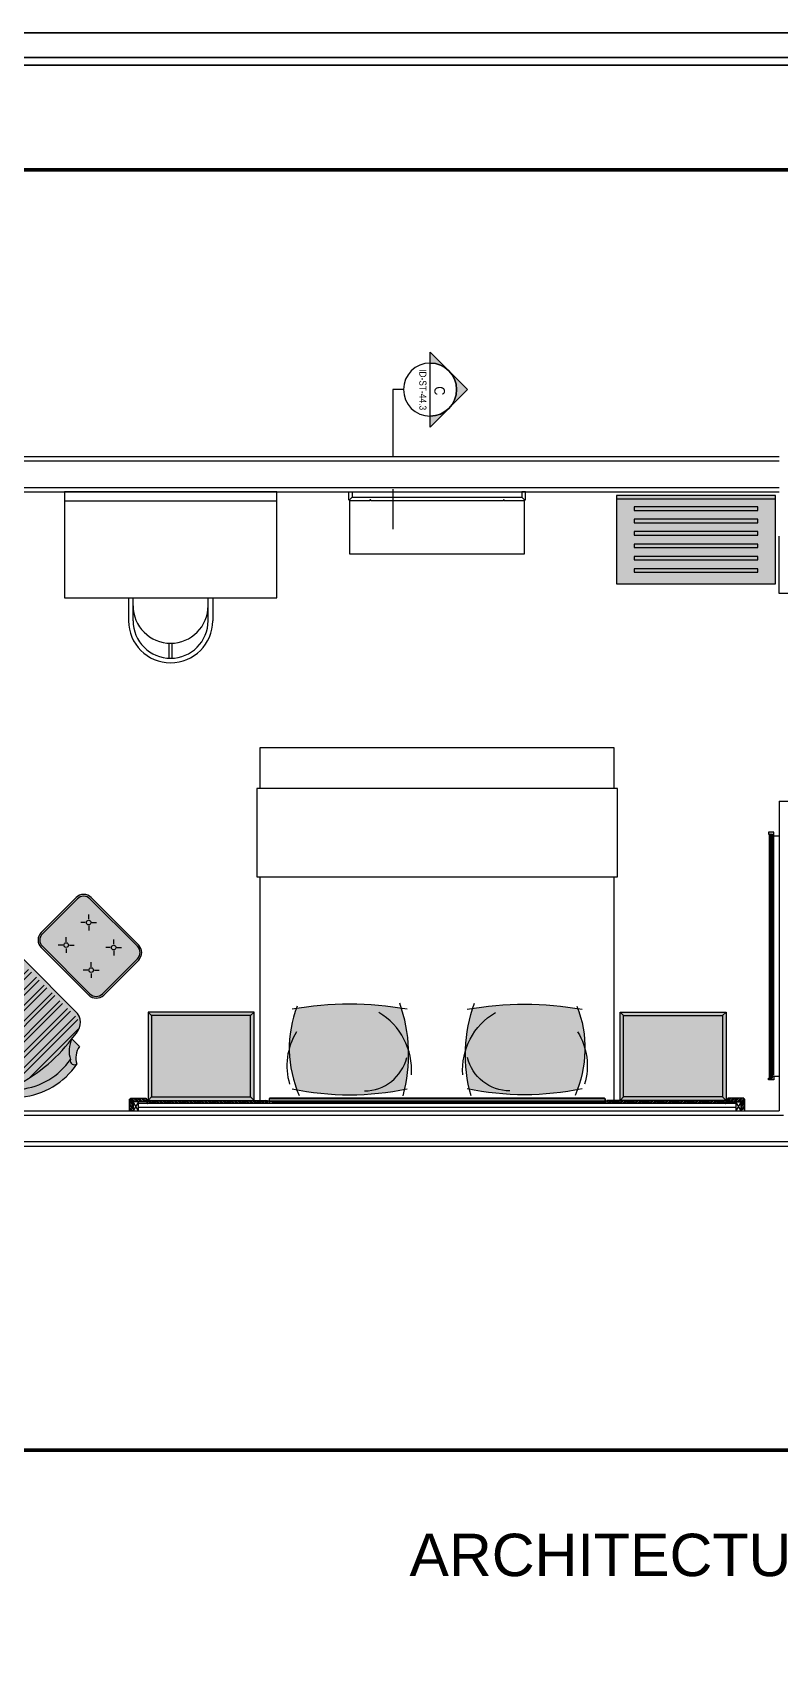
# Model space of a CAD drawing. Header units: centimetres. Extents: x -3207095 to 15275363, y -32656 to 4798027.
# Drawn here: x 707203 to 707836, y 4439140 to 4440533 of the extents above; entities that cross this region are included whole.
import ezdxf
from ezdxf.enums import TextEntityAlignment as Align

# ---------------------------------------------------------------- set-up
doc = ezdxf.new("R2010")
doc.units = ezdxf.units.CM
for name, pattern in [('DUZ', [500, 500]), ('HIDDEN', [0.375, 0.25, -0.125]), ('HIDDEN2', [0.1875, 0.125, -0.0625])]:
    doc.linetypes.add(name, pattern=pattern)
doc.layers.get('0').update_dxf_attribs({"color": 1, "linetype": 'DUZ'})
for name, color, linetype in [('a-kesit', 1, 'Continuous'), ('a_cam', 161, 'Continuous'), ('a_duvar_alcipan', 2, 'Continuous'), ('a_mobilya_tarama', 253, 'Continuous'), ('a_rehber', 253, 'Continuous'), ('a_yazi', 105, 'Continuous')]:
    doc.layers.add(name, color=color, linetype=linetype)
doc.layers.add('DUVAR', color=7, linetype='Continuous', lineweight=35)
doc.styles.add('ARIEL20S', font='arial.ttf')
doc.styles.add('STANDART1', font='arial.ttf')

# ---------------------------------------------------------------- blocks, each defined once
blk = doc.blocks.new('a_bavulluk')
at = {"true_color": 0xffffff}
blk.add_hatch(color=7, dxfattribs=at).paths.add_polyline_path([(0, 500), (0, 0), (900, 0), (900, 500)])
blk.add_line((0, 480), (900, 480))
for points in [[(0, 500), (0, 0), (900, 0), (900, 500)], [(100, 435), (100, 415), (800, 415), (800, 435)], [(100, 365), (100, 345), (800, 345), (800, 365)], [(100, 295), (100, 275), (800, 275), (800, 295)], [(100, 225), (100, 205), (800, 205), (800, 225)], [(100, 155), (100, 135), (800, 135), (800, 155)], [(100, 85), (100, 65), (800, 65), (800, 85)]]:
    blk.add_lwpolyline(points, close=True)
blk = doc.blocks.new('a_yastik')
blk.add_hatch(color=255).paths.add_polyline_path([(30.7, -312.1, 0.132992), (488.8, -293.5, 0.08378), (487.5, 301.3, 0.181633), (28, 298.1, 0.096048)])
for centre, radius, start, end in [((261.9, -312), 653.4, 68.49311, 113.94302), ((1603, 0), 1603, 168.30224, 191.69776), ((164.2, -5.7), 360.6, 57.95786, 106.86623), ((-1274, 0), 1787.1, 349.52198, 10.47802), ((270.1, -81.8), 248.6, 180.4506, 256.27726), ((141.4, 24.5), 374.8, 265.66985, 329.59378), ((225.3, 543.2), 877.2, 254.75579, 289.5235)]:
    blk.add_arc(centre, radius, start, end)
blk = doc.blocks.new('a_yatak')
for points in [[(-400, -230.8), (-400, 0), (1600, 0), (1600, -230.8)], [(1600, -730.8), (1600, -2000), (-400, -2000), (-400, -730.8)]]:
    blk.add_lwpolyline(points)
blk.add_lwpolyline([(1620, -230.8), (-420, -230.8), (-420, -730.8), (1620, -730.8)], close=True)
at = {"rotation": 90}
blk.add_blockref('a_yastik', (105.1, -1964), dxfattribs=at)
at = {"xscale": -1, "rotation": 270}
blk.add_blockref('a_yastik', (1094.9, -1964), dxfattribs=at)
blk = doc.blocks.new('a_koltuk_plan1')
at = {"true_color": 0xffffff}
h = blk.add_hatch(color=7, dxfattribs=at)
h.paths.add_polyline_path([(-298.4, 595), (-360.8, 594.5, -0.253917), (-419.9, 514.3, 0.677377), (-375.6, 506, 0.17987)])
h.paths.add_polyline_path([(-298.4, 595, -0.17987), (-375.6, 506, 0.239537), (-276.4, 167.4), (-261, 181.9, -0.116735)])
h.paths.add_polyline_path([(-375.6, 506, -0.677377), (-419.9, 514.3, 0.463909), (-0.9, 0, 0.463909), (418, 514.3, -0.677377), (373.8, 506, -0.46326), (-0.9, 45, -0.46326)])
h.paths.add_polyline_path([(373.8, 506, -0.17987), (296.6, 595, -0.116735), (259.1, 181.9), (274.5, 167.4, 0.239537)])
h.paths.add_polyline_path([(358.9, 594.5), (296.6, 595, 0.17987), (373.8, 506, 0.677377), (418, 514.3, -0.253917)])
h.paths.add_polyline_path([(218.1, 720), (-219.9, 720, 0.382037), (-294.7, 618.8, 0.123504), (-261, 181.9, -0.070574), (259.1, 181.9, 0.123504), (292.9, 618.8, 0.382037)])
h.paths.add_polyline_path([(274.5, 167.4), (259.1, 181.9, 0.070574), (-261, 181.9), (-276.4, 167.4, 0.201377), (-0.9, 45, 0.201377)], flags=17)
h = blk.add_hatch()
h.set_pattern_fill('STEEL', color=256, scale=500, angle=45, style=0)
h.set_pattern_definition([(90, (-22.46, 3893.58), (-62.5, 1e-14), []), (90, (-44.556, 3915.68), (-62.5, 1e-14), [])])
h.paths.add_polyline_path([(263.8, 196.4, 0.119215), (292.9, 618.8, 0.436883), (218.1, 699.5), (-219.9, 699.5, 0.436883), (-294.7, 618.8, 0.119215), (-265.7, 196.4, -0.071281)])
h.paths.add_polyline_path([(-274, 164.8, 0.199036), (-0.9, 45, 0.199036), (272.1, 164.8, 0.074753)])
for p, q in [((218.1, 720), (-219.9, 720)), ((-360.4, 594.5), (-298.4, 595)), ((358.5, 594.5), (296.6, 595)), ((-261, 181.9), (-276.4, 167.4)), ((259.1, 181.9), (274.5, 167.4))]:
    blk.add_line(p, q)
for centre, radius, start, end in [((-200.7, 627.6), 94.4, 101.73036, 185.36517), ((198.9, 627.6), 94.4, 354.63483, 78.26964), ((-464.2, 608.8), 104.5, 295.13714, 352.12776), ((-456.8, 654.3), 169.1, 298.67966, 339.46678), ((593, 467.6), 900.5, 170.33396, 198.49647), ((-594.9, 467.6), 900.5, 341.50353, 9.66604), ((454.9, 654.3), 169.1, 200.53322, 241.32034), ((454.9, 654.3), 169.1, 200.53322, 241.32034), ((462.4, 608.8), 104.5, 187.87224, 244.86286), ((7.1, 434.3), 434.4, 169.39278, 268.81845), ((-396.1, 519), 24.2, 191.16713, 327.61842), ((7.1, 434.3), 389.4, 169.39278, 268.81845), ((-9, 434.3), 389.4, 271.18155, 10.60722), ((-9, 434.3), 434.4, 271.18155, 10.60722), ((394.2, 519), 24.2, 212.38158, 348.83287), ((-0.9, -1651.4), 1851.6, 81.92624, 98.07376)]:
    blk.add_arc(centre, radius, start, end)
blk = doc.blocks.new('a_puf_plan1')
at = {"true_color": 0xffffff}
h = blk.add_hatch(color=7, dxfattribs=at)
edge = h.paths.add_edge_path()
edge.add_line((0, 140), (0, -140))
edge.add_arc((60, -140), 60, 180, 270)
edge.add_line((60, -200), (440, -200))
edge.add_arc((440, -140), 60, 270, 360)
edge.add_line((500, -140), (500, 140))
edge.add_arc((440, 140), 60, 0, 90)
edge.add_line((440, 200), (60, 200))
edge.add_arc((60, 140), 60, 90, 180)
at = {"ltscale": 0.5}
for p, q in [((136.6, 103.4), (118.4, 121.6)), ((163.4, 103.4), (181.6, 121.6)), ((336.6, 103.4), (318.4, 121.6)), ((363.4, 103.4), (381.6, 121.6)), ((136.6, 76.6), (118.4, 58.4)), ((163.4, 76.6), (181.6, 58.4)), ((336.6, 76.6), (318.4, 58.4)), ((363.4, 76.6), (381.6, 58.4)), ((136.6, -76.6), (118.4, -58.4)), ((163.4, -76.6), (181.6, -58.4)), ((336.6, -76.6), (318.4, -58.4)), ((363.4, -76.6), (381.6, -58.4)), ((136.6, -103.4), (118.4, -121.6)), ((163.4, -103.4), (181.6, -121.6)), ((336.6, -103.4), (318.4, -121.6)), ((363.4, -103.4), (381.6, -121.6))]:
    blk.add_line(p, q, dxfattribs=at)
for points in [[(0, 140), (0, -140, 0.414214), (60, -200), (440, -200, 0.414214), (500, -140), (500, 140, 0.414214), (440, 200), (60, 200, 0.414214)], [(10, 140), (10, -140, 0.414214), (60, -190), (440, -190, 0.414214), (490, -140), (490, 140, 0.414214), (440, 190), (60, 190, 0.414214)]]:
    blk.add_lwpolyline(points, format="xyb", close=True, dxfattribs=at)
for centre in [(150, 90), (350, 90), (150, -90), (350, -90)]:
    blk.add_circle(centre, 13.2, dxfattribs=at)
blk = doc.blocks.new('a_ayna2')
at = {"true_color": 0xffffff}
h = blk.add_hatch(color=7, dxfattribs=at)
h.paths.add_polyline_path([(0, 1400), (-30, 1400), (-30, 1390), (-10, 1390), (-10, 1380), (0, 1380)])
h.paths.add_polyline_path([(-10, 1390), (-18, 1390), (-18, 10), (-10, 10)])
h.paths.add_polyline_path([(-18, 1390), (-24, 1390), (-24, 10), (-18, 10)])
h.paths.add_polyline_path([(0, 20), (-10, 20), (-10, 10), (-18, 10), (-24, 10), (-30, 10), (-30, 0), (0, 0)])
for p, q in [((0, 1380.2), (30, 1380.2)), ((0, 26.7), (0, 1373.6)), ((0, 20), (30, 20))]:
    blk.add_line(p, q)
for points in [[(0, 1400), (-30, 1400), (-30, 1390), (-10, 1390), (-10, 1380), (0, 1380), (0, 1400)], [(-10, 1390), (-10, 10), (-18, 10), (-18, 1390), (-10, 1390)], [(0, 0), (-30, 0), (-30, 10), (-10, 10), (-10, 20), (0, 20), (0, 0)]]:
    blk.add_lwpolyline(points)
at = {"layer": 'a_cam'}
blk.add_lwpolyline([(-18, 1390), (-18, 10), (-24, 10), (-24, 1390), (-18, 1390)], dxfattribs=at)
blk = doc.blocks.new('a_komodin_50x60')
blk.add_hatch(color=255).paths.add_polyline_path([(0, 500), (0, 0), (600, 0), (600, 500)])
for p, q in [((20, 480), (0, 500)), ((580, 480), (600, 500)), ((20, 20), (0, 0)), ((580, 20), (600, 0))]:
    blk.add_line(p, q)
blk.add_lwpolyline([(0, 500), (0, 0), (600, 0), (600, 500), (0, 500)])
blk.add_lwpolyline([(20, 480), (20, 20), (580, 20), (580, 480)], close=True)
blk = doc.blocks.new('a_yatakbasi')
at = {"layer": 'a_mobilya_tarama'}
h = blk.add_hatch(dxfattribs=at)
h.set_pattern_fill('ANSI34', color=256, scale=20, angle=180, style=0)
h.set_pattern_definition([(315, (-7e-12, 70), (-10.6066, -10.6066), []), (315, (3.536, 70), (-10.6066, -10.6066), []), (315, (7.071, 70), (-10.6066, -10.6066), []), (315, (10.607, 70), (-10.6066, -10.6066), [])])
h.paths.add_polyline_path([(20, 6), (0, 6), (0, 50), (7.5, 50), (7.5, 40), (12.5, 40), (12.5, 50), (20, 50)])
h.paths.add_polyline_path([(100, 50), (20, 50), (12.5, 50), (12.5, 60), (7.5, 60), (7.5, 50), (0, 50), (0, 65), (5, 65), (5, 70), (20, 70), (95, 70), (95, 65), (100, 65)])
h = blk.add_hatch(dxfattribs=at)
h.set_pattern_fill('ANSI34', color=256, scale=20, angle=180, style=0)
h.set_pattern_definition([(315, (100, 57.5), (-10.6066, -10.6066), []), (315, (103.536, 57.5), (-10.6066, -10.6066), []), (315, (107.071, 57.5), (-10.6066, -10.6066), []), (315, (110.607, 57.5), (-10.6066, -10.6066), [])])
h.paths.add_polyline_path([(780, 57.5), (780, 40), (100, 40), (100, 57.5)])
h = blk.add_hatch(dxfattribs=at)
h.set_pattern_fill('HONEY', color=256, scale=20, angle=180, style=0)
h.set_pattern_definition([(180, (2689, 69), (-3.75, -2.1650635), [2.5, -5]), (300, (2689, 69), (3.75, -2.1650635), [2.5, -5]), (240, (2689, 69), (-8e-09, -4.330127), [-5, 2.5])])
h.paths.add_polyline_path([(793, 69, 0.414214), (791, 67), (791, 52), (2689, 52), (2689, 67, 0.414214), (2687, 69)])
h = blk.add_hatch(dxfattribs=at)
h.set_pattern_fill('ANSI34', color=256, scale=20, angle=180, style=0)
h.set_pattern_definition([(225, (3380, 57.5), (10.6066, -10.6066), []), (225, (3376.464, 57.5), (10.6066, -10.6066), []), (225, (3372.929, 57.5), (10.6066, -10.6066), []), (225, (3369.393, 57.5), (10.6066, -10.6066), [])])
h.paths.add_polyline_path([(2700, 57.5), (2700, 40), (3380, 40), (3380, 57.5)])
h = blk.add_hatch(dxfattribs=at)
h.set_pattern_fill('ANSI34', color=256, scale=20, angle=180, style=0)
h.set_pattern_definition([(225, (3480, 70), (10.6066, -10.6066), []), (225, (3476.464, 70), (10.6066, -10.6066), []), (225, (3472.929, 70), (10.6066, -10.6066), []), (225, (3469.393, 70), (10.6066, -10.6066), [])])
h.paths.add_polyline_path([(3460, 6), (3480, 6), (3480, 50), (3472.5, 50), (3472.5, 40), (3467.5, 40), (3467.5, 50), (3460, 50)])
h.paths.add_polyline_path([(3380, 50), (3460, 50), (3467.5, 50), (3467.5, 60), (3472.5, 60), (3472.5, 50), (3480, 50), (3480, 65), (3475, 65), (3475, 70), (3460, 70), (3385, 70), (3385, 65), (3380, 65)])
for p, q in [((50, 50), (20, 0)), ((50, 0), (20, 50)), ((780, 57.5), (780, 40)), ((790, 67), (790, 46, 0)), ((791, 67), (791, 46)), ((2689, 52), (791, 52)), ((2687, 70), (793, 70, 0)), ((793, 69, 0), (2687, 69)), ((793, 44), (807.5, 44)), ((807.5, 43), (793, 43)), ((807.5, 44), (807.5, 43)), ((2672.5, 44), (807.5, 44)), ((2687, 44), (2672.5, 44)), ((2672.5, 44), (2672.5, 43)), ((2672.5, 43), (2687, 43)), ((2689, 67), (2689, 46)), ((2690, 67), (2690, 46, 0)), ((2700, 57.5), (2700, 40)), ((3460, 50), (3430, 0)), ((3460, 0), (3430, 50))]:
    blk.add_line(p, q)
for points in [[(7.5, 50), (0, 50), (0, 65), (5, 65), (5, 70), (20, 70), (95, 70)], [(12.5, 50), (20, 50), (20, 0), (0, 0), (0, 50), (7.5, 50)], [(95, 70), (95, 65), (100, 65), (100, 50), (20, 50)], [(20, 40), (20, 20)], [(3430, 40), (50, 40)], [(50, 20), (3430, 20)], [(100, 40), (100, 57.5), (780, 57.5)], [(3380, 40), (3380, 57.5), (2700, 57.5)], [(3385, 70), (3385, 65), (3380, 65), (3380, 50), (3460, 50)], [(3472.5, 50), (3480, 50), (3480, 65), (3475, 65), (3475, 70), (3460, 70), (3385, 70)], [(3467.5, 50), (3460, 50), (3460, 0), (3480, 0), (3480, 50), (3472.5, 50)], [(3460, 20), (3460, 40)]]:
    blk.add_lwpolyline(points)
for points in [[(12.5, 60), (12.5, 40), (7.5, 40), (7.5, 60)], [(50, 0), (50, 50), (20, 50), (20, 0)], [(3460, 0), (3460, 50), (3430, 50), (3430, 0)], [(3467.5, 60), (3467.5, 40), (3472.5, 40), (3472.5, 60)]]:
    blk.add_lwpolyline(points, close=True)
for centre, radius, start, end in [((793, 67), 3, 90, 180), ((793, 46, 0), 3, 180, 270), ((793, 67, 0), 2, 90, 180), ((793, 46, 0), 2, 180, 270), ((2687, 67), 3, 0, 90), ((2687, 67, 0), 2, 0, 90), ((2687, 46, 0), 2, 270, 0), ((2687, 46, 0), 3, 270, 0)]:
    blk.add_arc(centre, radius, start, end)
blk = doc.blocks.new('KESITYERI')
at = {"layer": 'a-kesit'}
h = blk.add_hatch(color=252, dxfattribs=at)
edge = h.paths.add_edge_path()
edge.add_line((15, 21), (21.21, 21))
edge.add_line((21.21, 21), (0, 42.21))
edge.add_line((0, 42.21), (-21.21, 21))
edge.add_line((-21.21, 21), (-15, 21))
edge.add_arc((0, 21), 15, 0, 180, ccw=False)
blk.add_lwpolyline([(-21.21, 21), (21.21, 21), (0, 42.21), (-21.21, 21)], dxfattribs=at)
at = {"layer": 'a-kesit', "linetype": 'HIDDEN', "ltscale": 150}
blk.add_lwpolyline([(0, 6), (0, 0), (-78.87, 0)], dxfattribs=at)
at = {"layer": 'a-kesit'}
blk.add_circle((0, 21), 15, dxfattribs=at)
blk.add_arc((0, 21), 15, 360, 180, dxfattribs=at)

msp = doc.modelspace()

# ---------------------------------------------------------------- linework, layer by layer
at = {"layer": 'a_duvar_alcipan'}
for p, q in [((707168.71, 4440173.39), (707836.21, 4440173.39)), ((707168.71, 4440143.39), (707836.21, 4440143.39)), ((707836.21, 4439880.89), (708049.96, 4439880.89)), ((707836.21, 4439880.89), (707836.21, 4439618.39)), ((707093.71, 4439618.39), (707836.21, 4439618.39)), ((707093.71, 4439588.39), (708226.21, 4439588.39))]:
    msp.add_line(p, q, dxfattribs=at)
at = {"layer": 'a_duvar_alcipan', "color": 1}
for p, q in [((707168.71, 4440169.64), (707836.21, 4440169.64)), ((707168.71, 4440147.14), (707836.21, 4440147.14)), ((707093.71, 4439614.64), (707839.96, 4439614.64)), ((707093.71, 4439592.14), (708226.21, 4439592.14))]:
    msp.add_line(p, q, dxfattribs=at)
at = {"layer": 'a_duvar_alcipan'}
msp.add_lwpolyline([(707851.21, 4440105.89), (707851.21, 4440057.14), (707836.21, 4440057.14), (707836.21, 4440105.89)], dxfattribs=at)
at = {"layer": 'a_rehber'}
msp.add_line((707473.96, 4440138.89), (707471.71, 4440136.64), dxfattribs=at)
msp.add_line((707473.96, 4440138.89), (707471.71, 4440136.64), dxfattribs=at)
for points in [[(707409.84, 4440143.39), (707229.84, 4440143.39), (707229.84, 4440053.39), (707409.84, 4440053.39), (707409.84, 4440143.39)], [(707470.96, 4440136.64), (707470.96, 4440143.39), (707473.96, 4440143.39), (707473.96, 4440138.89), (707471.71, 4440136.64)], [(707470.96, 4440136.64), (707470.96, 4440143.39), (707473.96, 4440143.39), (707473.96, 4440138.89), (707471.71, 4440136.64)], [(707620.96, 4440136.64), (707620.96, 4440143.39), (707617.96, 4440143.39), (707617.96, 4440138.89), (707620.21, 4440136.64)], [(707620.96, 4440136.64), (707620.96, 4440143.39), (707617.96, 4440143.39), (707617.96, 4440138.89), (707620.21, 4440136.64)], [(707471.71, 4440135.89), (707471.71, 4440136.64), (707470.96, 4440136.64)], [(707471.71, 4440135.89), (707471.71, 4440136.64), (707470.96, 4440136.64)], [(707471.71, 4440136.64), (707473.96, 4440138.89), (707617.96, 4440138.89), (707620.21, 4440136.64)], [(707471.71, 4440136.64), (707473.96, 4440138.89), (707617.96, 4440138.89), (707620.21, 4440136.64)], [(707488.96, 4440135.89), (707471.71, 4440135.89)], [(707471.71, 4440135.89), (707471.71, 4440090.89), (707620.21, 4440090.89), (707620.21, 4440135.89)], [(707488.96, 4440135.89), (707471.71, 4440135.89)], [(707471.71, 4440135.89), (707471.71, 4440090.89), (707620.21, 4440090.89), (707620.21, 4440135.89)], [(707620.21, 4440135.89), (707602.96, 4440135.89), (707602.96, 4440136.64), (707602.21, 4440136.64), (707602.21, 4440135.89), (707489.71, 4440135.89), (707489.71, 4440136.64), (707488.96, 4440136.64), (707488.96, 4440135.89)], [(707620.21, 4440135.89), (707602.96, 4440135.89), (707602.96, 4440136.64), (707602.21, 4440136.64), (707602.21, 4440135.89), (707489.71, 4440135.89), (707489.71, 4440136.64), (707488.96, 4440136.64), (707488.96, 4440135.89)], [(707620.21, 4440135.89), (707620.21, 4440136.64), (707620.96, 4440136.64)], [(707620.21, 4440135.89), (707620.21, 4440136.64), (707620.96, 4440136.64)], [(707284.14, 4440053.39), (707284.14, 4440034.09)], [(707287.96, 4440034.09), (707287.96, 4440053.39)], [(707351.71, 4440034.09), (707351.71, 4440053.39)], [(707355.54, 4440053.39), (707355.54, 4440034.09)], [(707318.56, 4440002.24), (707318.56, 4440014.99)], [(707321.11, 4440002.24), (707321.11, 4440014.99)]]:
    msp.add_lwpolyline(points, dxfattribs=at)
msp.add_lwpolyline([(707229.84, 4440135.89), (707409.84, 4440135.89), (707409.84, 4440143.39), (707229.84, 4440143.39)], close=True, dxfattribs=at)
for centre, radius in [((707319.84, 4440046.84), 31.87), ((707319.84, 4440034.09), 35.7), ((707319.84, 4440034.09), 31.87)]:
    msp.add_arc(centre, radius, 180, 0, dxfattribs=at)
at = {"layer": 'Defpoints', "linetype": 'HIDDEN2', "ltscale": 500, "const_width": 3}
msp.add_lwpolyline([(706920.4, 4439330.31), (708582.02, 4439330.31, 0.4142136), (708657.02, 4439405.31), (708657.02, 4440341.61, 0.4142136), (708582.02, 4440416.61), (706920.4, 4440416.61, 0.4142136), (706845.4, 4440341.61), (706845.4, 4439405.31, 0.4142136)], format="xyb", close=True, dxfattribs=at)
at = {"layer": 'DUVAR'}
for points in [[(704401.03, 4440532.83), (711601.03, 4440532.83), (711601.03, 4435732.83), (704401.03, 4435732.83)], [(704422.03, 4440511.83), (711580.03, 4440511.83), (711580.03, 4435753.83), (704422.03, 4435753.83)], [(704428.33, 4440505.53), (711573.73, 4440505.53), (711573.73, 4435760.13), (704428.33, 4435760.13)]]:
    msp.add_lwpolyline(points, close=True, dxfattribs=at)

# ---------------------------------------------------------------- block references
at = {"xscale": -1.499999999994315, "yscale": 1.499999999994315, "zscale": 1.499999999994315, "rotation": 270}
msp.add_blockref('KESITYERI', (707508.46, 4440230.14), dxfattribs=at)
at = {"layer": 'a_rehber', "yscale": 0.1499999999994315, "zscale": 0.1499999999994315}
for name, p, xscale in [('a_bavulluk', (707698.21, 4440065.39), 0.1499999999994315), ('a_yatak', (707455.96, 4439926.49), 0.1499999999994315), ('a_ayna2', (707831.71, 4439644.62), 0.1499999999994315), ('a_komodin_50x60', (707300.71, 4439627.01), 0.1499999999994315), ('a_komodin_50x60', (707791.21, 4439627.01), -0.1499999999994315), ('a_yatakbasi', (707284.96, 4439618.39), 0.1499999999994315), ('a_yatakbasi', (707284.96, 4439618.39), 0.1499999999994315)]:
    msp.add_blockref(name, p, dxfattribs=dict(at, xscale=xscale))
at = {"layer": 'a_rehber', "xscale": 0.1499999999994315, "yscale": 0.1499999999994315, "zscale": 0.1499999999994315, "rotation": 314.9999999998526}
for name, p in [('a_puf_plan1', (707224.86, 4439784.36)), ('a_koltuk_plan1', (707141.47, 4439647.73))]:
    msp.add_blockref(name, p, dxfattribs=at)

# ---------------------------------------------------------------- texts
at = {"layer": 'a_yazi', "style": 'STANDART1', "width": 0.85}
for s, height, p in [('ID-ST-44.3', 6, (707533.93, 4440230.14)), ('C', 9, (707548.12, 4440229.14))]:
    msp.add_text(s, height=height, rotation=270, dxfattribs=at).set_placement(p, align=Align.MIDDLE)
at = {"layer": 'Defpoints', "insert": (707806.1, 4439241.25), "char_height": 36, "width": 590.3405, "attachment_point": 5, "style": 'ARIEL20S'}
msp.add_mtext('ARCHITECTURAL PLAN', dxfattribs=at)

doc.saveas('drawing.dxf')
